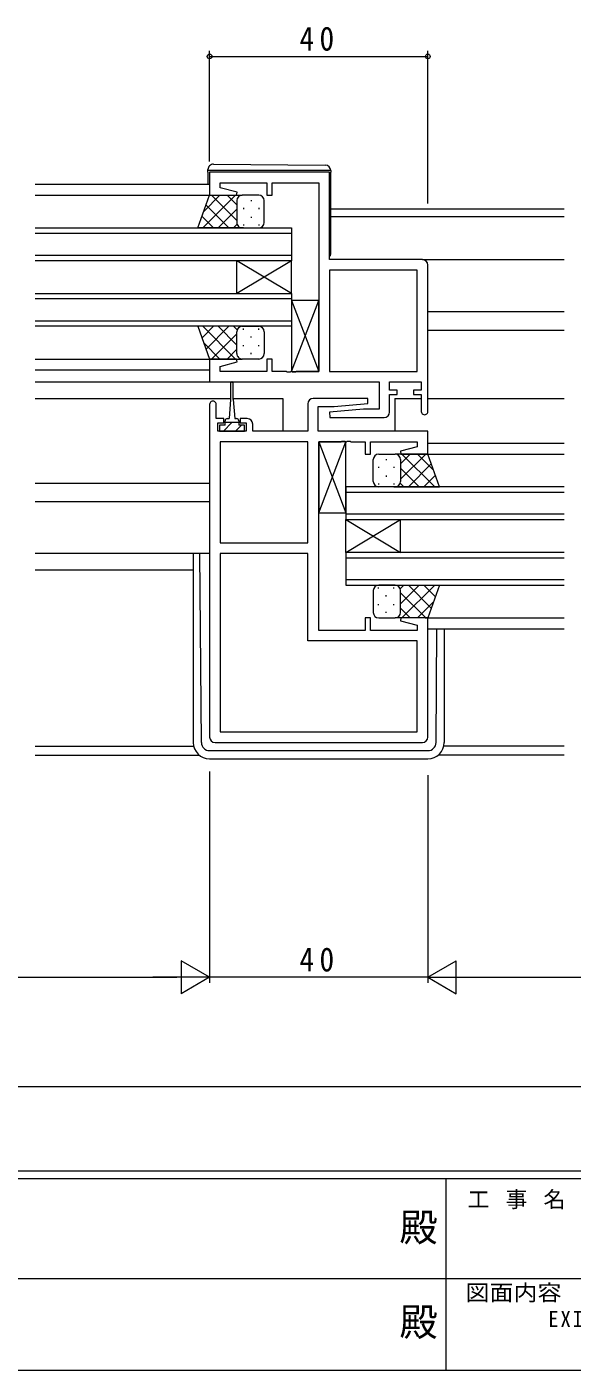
# Model space of a CAD drawing. Units: millimetres on the paper. Extents: x -420 to 373, y -297 to 267.
# Drawn here: x -109.5 to -9.5, y -297 to -51.1 of the extents above; entities that cross this region are included whole.
import ezdxf
from ezdxf.enums import TextEntityAlignment as Align

# ---------------------------------------------------------------- set-up
doc = ezdxf.new("R2010")
doc.units = ezdxf.units.MM
for name, color, linetype, lineweight in [('0-1_YKK_ZWAK', 7, 'Continuous', 9), ('0-3_YKK_11', 7, 'Continuous', 9), ('0-4_YKK_12', 2, 'Continuous', 9), ('0-5_YKK_13', 4, 'Continuous', 9), ('0-7_YKK_D', 6, 'Continuous', 9)]:
    doc.layers.add(name, color=color, linetype=linetype, lineweight=lineweight)
doc.layers.add('0-2_USER1', color=3, linetype='Continuous')
doc.styles.add('ＭＳ ゴシック', font='')
doc.styles.get('ＭＳ ゴシック').set_extended_font_data('MS Gothic')

msp = doc.modelspace()

# ---------------------------------------------------------------- linework, layer by layer
at = {"layer": '0-1_YKK_ZWAK'}
for p, q in [((352.3, -260.6), (-417.7, -260.6)), ((314.5, -262), (-417.7, -262)), ((-32.7, -262), (-32.7, -297)), ((-160.1, -280.199), (-31.3, -280.199)), ((-31.3, -280.199), (97.5, -280.199)), ((-417.7, -297), (314.5, -297))]:
    msp.add_line(p, q, dxfattribs=at)
at = {"layer": '0-3_YKK_11'}
for p, q in [((-75.982, -77.683), (-75.982, -81.883)), ((-53.982, -77.683), (-75.982, -77.683)), ((-53.982, -93.683), (-53.982, -77.683)), ((-74.052, -79.612), (-65.482, -79.612)), ((-74.052, -80.53), (-74.052, -79.612)), ((-70.953, -81.36), (-74.052, -80.53)), ((-65.482, -79.612), (-65.482, -81.883)), ((-64.482, -79.612), (-55.982, -79.612)), ((-64.482, -81.883), (-64.482, -79.612)), ((-55.982, -79.612), (-55.982, -114.153)), ((-75.982, -81.883), (-71.022, -81.883)), ((-71.022, -81.883), (-70.953, -81.36)), ((-65.482, -81.883), (-64.482, -81.883)), ((-36.982, -93.683), (-53.982, -93.683)), ((-37.912, -95.613), (-53.982, -95.613)), ((-53.982, -95.613), (-53.982, -114.153)), ((-53.982, -95.613), (-53.982, -114.153)), ((-37.912, -114.153), (-37.912, -95.613)), ((-35.982, -121.483), (-35.982, -94.683)), ((-75.982, -111.883), (-75.982, -116.083)), ((-71.022, -111.883), (-75.982, -111.883)), ((-74.052, -113.235), (-70.953, -112.405)), ((-70.953, -112.405), (-71.022, -111.883)), ((-65.482, -111.883), (-65.482, -114.153)), ((-64.482, -111.883), (-65.482, -111.883)), ((-64.482, -114.153), (-64.482, -111.883)), ((-74.052, -114.153), (-74.052, -113.235)), ((-65.482, -114.153), (-74.052, -114.153)), ((-61.94, -114.153), (-64.482, -114.153)), ((-61.757, -114.273), (-61.94, -114.153)), ((-61.207, -114.273), (-61.757, -114.273)), ((-61.024, -114.153), (-61.207, -114.273)), ((-60.94, -114.153), (-61.024, -114.153)), ((-60.757, -114.273), (-60.94, -114.153)), ((-60.207, -114.273), (-60.757, -114.273)), ((-60.024, -114.153), (-60.207, -114.273)), ((-55.982, -114.153), (-60.024, -114.153)), ((-53.982, -114.153), (-37.912, -114.153)), ((-75.982, -116.083), (-44.912, -116.083)), ((-44.912, -116.083), (-44.912, -121.083)), ((-42.982, -116.083), (-37.182, -116.083)), ((-42.982, -117.583), (-42.982, -116.083)), ((-41.582, -117.583), (-42.982, -117.583)), ((-41.582, -118.383), (-41.582, -117.583)), ((-38.582, -117.583), (-38.582, -118.383)), ((-37.182, -117.583), (-38.582, -117.583)), ((-37.182, -116.083), (-37.182, -117.583)), ((-75.982, -120.183), (-75.982, -181.083)), ((-74.782, -122.783), (-74.782, -120.183)), ((-57.982, -120.083), (-57.982, -125.083)), ((-47.004, -119.083), (-56.982, -119.083)), ((-53.175, -120.583), (-46.962, -120.039)), ((-46.962, -120.039), (-47.004, -119.083)), ((-42.982, -118.383), (-41.582, -118.383)), ((-42.982, -121.583), (-42.982, -118.383)), ((-38.582, -118.383), (-37.182, -118.383)), ((-37.182, -118.383), (-37.182, -121.483)), ((-73.382, -122.783), (-74.782, -122.783)), ((-73.382, -123.583), (-73.382, -122.783)), ((-70.382, -122.783), (-70.382, -123.583)), ((-69.082, -122.783), (-70.382, -122.783)), ((-56.052, -120.583), (-53.175, -120.583)), ((-56.052, -125.083), (-56.052, -120.583)), ((-47.789, -121.083), (-54.002, -121.626)), ((-54.002, -121.626), (-53.96, -122.583)), ((-53.96, -122.583), (-43.982, -122.583)), ((-44.912, -121.083), (-47.789, -121.083)), ((-74.482, -123.583), (-73.382, -123.583)), ((-74.482, -125.083), (-74.482, -123.583)), ((-69.282, -125.083), (-74.482, -125.083)), ((-70.382, -123.583), (-69.282, -123.583)), ((-69.282, -123.583), (-69.282, -125.083)), ((-68.082, -125.083), (-68.082, -123.783)), ((-57.982, -125.083), (-68.082, -125.083)), ((-35.982, -125.083), (-56.052, -125.083)), ((-35.982, -129.283), (-35.982, -125.083)), ((-57.982, -127.013), (-74.052, -127.013)), ((-74.052, -127.013), (-74.052, -145.553)), ((-74.052, -127.013), (-74.052, -145.553)), ((-57.982, -145.553), (-57.982, -127.013)), ((-55.982, -127.013), (-51.94, -127.013)), ((-55.982, -161.553), (-55.982, -127.013)), ((-51.94, -127.013), (-51.757, -126.893)), ((-51.757, -126.893), (-51.207, -126.893)), ((-51.207, -126.893), (-51.024, -127.013)), ((-51.024, -127.013), (-50.94, -127.013)), ((-50.94, -127.013), (-50.757, -126.893)), ((-50.757, -126.893), (-50.207, -126.893)), ((-50.207, -126.893), (-50.024, -127.013)), ((-50.024, -127.013), (-47.482, -127.013)), ((-47.482, -127.013), (-47.482, -129.283)), ((-46.482, -127.013), (-37.912, -127.013)), ((-46.482, -129.283), (-46.482, -127.013)), ((-37.912, -127.013), (-37.912, -127.93)), ((-47.482, -129.283), (-46.482, -129.283)), ((-37.912, -127.93), (-41.011, -128.76)), ((-41.011, -128.76), (-40.943, -129.283)), ((-40.943, -129.283), (-35.982, -129.283)), ((-74.052, -145.553), (-57.982, -145.553)), ((-74.052, -147.483), (-74.052, -180.153)), ((-57.982, -147.483), (-74.052, -147.483)), ((-57.982, -163.483), (-57.982, -147.483)), ((-47.482, -159.283), (-47.482, -161.553)), ((-46.482, -159.283), (-47.482, -159.283)), ((-46.482, -161.553), (-46.482, -159.283)), ((-40.943, -159.283), (-41.011, -159.805)), ((-41.011, -159.805), (-37.912, -160.635)), ((-35.982, -159.283), (-40.943, -159.283)), ((-35.982, -181.083), (-35.982, -159.283)), ((-47.482, -161.553), (-55.982, -161.553)), ((-37.912, -161.553), (-46.482, -161.553)), ((-37.912, -160.635), (-37.912, -161.553)), ((-37.912, -163.483), (-57.982, -163.483)), ((-37.912, -180.153), (-37.912, -163.483)), ((-74.052, -180.153), (-37.912, -180.153)), ((-74.052, -180.153), (-37.912, -180.153)), ((-74.982, -182.083), (-36.982, -182.083))]:
    msp.add_line(p, q, dxfattribs=at)
for centre, radius, start, end in [((-36.982, -94.683), 1, 0, 89.99998), ((-75.382, -120.183), 0.6, 359.99998, 180), ((-56.982, -120.083), 1, 90, 179.99998), ((-69.082, -123.783), 1, 0, 89.99998), ((-43.982, -121.583), 1, 270, 359.99998), ((-36.582, -121.483), 0.6, 179.99998, 0), ((-74.982, -181.083), 1, 180, 269.99998), ((-36.982, -181.083), 1, 270, 359.99998)]:
    msp.add_arc(centre, radius, start, end, dxfattribs=at)
at = {"layer": '0-4_YKK_12'}
for p, q in [((-107.982, -79.882), (-75.982, -79.883)), ((-107.982, -81.882), (-75.982, -81.883)), ((-53.782, -84.383), (-10.982, -84.383)), ((-53.782, -85.783), (-10.982, -85.783)), ((-107.982, -87.883), (-60.983, -87.883)), ((-60.983, -87.883), (-60.983, -93.883)), ((-60.983, -88.882), (-107.982, -88.882)), ((-107.982, -92.883), (-60.983, -92.883)), ((-60.983, -93.883), (-107.982, -93.883)), ((-60.983, -93.883), (-70.983, -99.883)), ((-60.983, -99.883), (-70.983, -93.883)), ((-70.983, -99.883), (-70.983, -93.883)), ((-60.983, -99.883), (-60.983, -93.883)), ((-36.982, -93.683), (-10.982, -93.683)), ((-107.982, -99.883), (-60.983, -99.883)), ((-60.983, -99.883), (-60.983, -105.883)), ((-60.983, -100.883), (-107.982, -100.883)), ((-35.982, -103.183), (-10.982, -103.183)), ((-107.982, -104.883), (-60.983, -104.883)), ((-60.983, -105.883), (-107.982, -105.883)), ((-35.982, -106.583), (-10.982, -106.583)), ((-107.982, -111.883), (-75.602, -111.884)), ((-107.982, -113.882), (-75.982, -113.882)), ((-107.982, -116.083), (-45.204, -116.083)), ((-107.982, -119.083), (-72.132, -119.083)), ((-71.632, -119.083), (-62.552, -119.083)), ((-62.552, -119.083), (-62.552, -125.083)), ((-42.052, -119.083), (-42.052, -124.975)), ((-42.052, -119.083), (-37.182, -119.083)), ((-35.982, -119.083), (-10.982, -119.083)), ((-35.982, -127.283), (-10.982, -127.283)), ((-36.227, -129.283), (-10.982, -129.283)), ((-107.982, -134.583), (-75.982, -134.583)), ((-50.982, -135.282), (-50.982, -141.282)), ((-10.982, -135.282), (-50.982, -135.282)), ((-50.982, -136.282), (-10.982, -136.282)), ((-107.982, -137.983), (-75.982, -137.983)), ((-10.982, -140.282), (-50.982, -140.282)), ((-50.982, -141.282), (-40.982, -147.282)), ((-50.982, -147.282), (-40.982, -141.282)), ((-50.982, -147.282), (-50.982, -141.282)), ((-50.982, -141.282), (-10.982, -141.282)), ((-40.982, -147.282), (-40.982, -141.282)), ((-50.982, -147.282), (-50.982, -153.282)), ((-10.982, -147.282), (-50.982, -147.282)), ((-50.982, -148.282), (-10.982, -148.282)), ((-107.982, -150.483), (-78.982, -150.483)), ((-10.982, -152.282), (-50.982, -152.282)), ((-50.982, -153.282), (-10.982, -153.282)), ((-36.482, -159.283), (-10.982, -159.283)), ((-35.982, -161.283), (-10.982, -161.283)), ((-107.982, -182.753), (-78.982, -182.753)), ((-107.982, -184.383), (-77.905, -184.383)), ((-10.982, -184.383), (-34.058, -184.383)), ((-10.982, -182.753), (-32.983, -182.753))]:
    msp.add_line(p, q, dxfattribs=at)
at = {"layer": '0-5_YKK_13'}
for p, q in [((-75.273, -76.195), (-54.773, -76.374)), ((-76.282, -77.683), (-76.282, -77.383)), ((-76.282, -77.683), (-76.282, -79.883)), ((-53.782, -77.383), (-54.278, -77.383)), ((-53.782, -77.374), (-53.782, -77.383)), ((-53.782, -77.383), (-53.782, -77.683)), ((-53.782, -92.683), (-53.782, -77.683)), ((-78.125, -87.883), (-75.982, -81.883)), ((-71.25, -81.883), (-77.25, -87.883)), ((-74.079, -81.883), (-77.04, -84.843)), ((-75.982, -81.883), (-69.982, -81.883)), ((-70.982, -86.503), (-75.602, -81.883)), ((-70.982, -83.674), (-72.774, -81.883)), ((-70.982, -82.883), (-70.982, -86.483)), ((-70.982, -83.283), (-70.982, -86.883)), ((-66.982, -81.883), (-69.982, -81.883)), ((-68.346, -82.803), (-68.346, -83.003)), ((-65.982, -86.883), (-65.982, -82.883)), ((-75.259, -87.883), (-77.371, -85.771)), ((-72.431, -87.883), (-76.627, -83.687)), ((-70.982, -84.443), (-74.422, -87.883)), ((-69.761, -84.218), (-69.761, -84.418)), ((-68.346, -85.833), (-68.346, -86.033)), ((-66.931, -84.218), (-66.931, -84.418)), ((-69.761, -87.883), (-78.125, -87.883)), ((-70.925, -87.215), (-71.594, -87.883)), ((-69.982, -87.883), (-66.982, -87.883)), ((-69.761, -87.248), (-69.761, -87.448)), ((-66.931, -87.248), (-66.931, -87.448)), ((-60.982, -101.152), (-60.982, -114.153)), ((-55.982, -101.152), (-60.982, -101.152)), ((-60.982, -101.152), (-55.982, -114.153)), ((-60.982, -114.153), (-55.982, -101.152)), ((-55.982, -114.153), (-55.982, -101.152)), ((-78.125, -105.884), (-75.982, -111.884)), ((-69.761, -105.884), (-78.125, -105.884)), ((-75.259, -105.884), (-77.371, -107.996)), ((-71.25, -111.884), (-77.25, -105.884)), ((-72.431, -105.884), (-76.627, -110.08)), ((-70.982, -107.264), (-75.602, -111.884)), ((-70.982, -109.324), (-74.422, -105.884)), ((-70.925, -106.552), (-71.594, -105.884)), ((-70.982, -110.484), (-70.982, -106.884)), ((-70.982, -110.884), (-70.982, -107.284)), ((-69.982, -105.884), (-66.982, -105.884)), ((-69.761, -106.519), (-69.761, -106.319)), ((-68.346, -107.934), (-68.346, -107.734)), ((-66.931, -106.519), (-66.931, -106.319)), ((-65.982, -106.884), (-65.982, -110.884)), ((-74.079, -111.884), (-77.04, -108.924)), ((-70.982, -110.093), (-72.774, -111.884)), ((-69.761, -109.549), (-69.761, -109.349)), ((-66.931, -109.549), (-66.931, -109.349)), ((-75.982, -111.884), (-69.982, -111.884)), ((-66.982, -111.884), (-69.982, -111.884)), ((-68.346, -110.964), (-68.346, -110.764)), ((-60.982, -114.153), (-55.982, -114.153)), ((-72.132, -116.333), (-72.132, -119.283)), ((-71.632, -119.283), (-71.632, -116.333)), ((-72.132, -119.283), (-72.382, -122.783)), ((-71.632, -119.283), (-71.382, -122.783)), ((-72.732, -122.783), (-72.382, -122.783)), ((-71.382, -122.783), (-71.032, -122.783)), ((-74.182, -123.983), (-74.182, -125.083)), ((-73.132, -123.983), (-74.182, -123.983)), ((-74.182, -125.083), (-69.582, -125.083)), ((-71.882, -123.504), (-73.461, -125.083)), ((-73.132, -123.983), (-73.132, -123.183)), ((-70.632, -123.483), (-73.132, -123.483)), ((-71.861, -123.483), (-71.882, -123.504)), ((-70.115, -123.983), (-71.215, -125.083)), ((-70.632, -123.183), (-70.632, -123.983)), ((-69.582, -123.983), (-70.632, -123.983)), ((-69.582, -125.083), (-69.582, -123.983)), ((-55.982, -127.013), (-55.982, -140.012)), ((-50.982, -127.013), (-55.982, -127.013)), ((-55.982, -127.013), (-50.982, -140.012)), ((-55.982, -140.012), (-50.982, -127.013)), ((-50.982, -140.012), (-50.982, -127.013)), ((-45.982, -134.283), (-45.982, -130.283)), ((-44.982, -129.283), (-41.982, -129.283)), ((-43.619, -130.203), (-43.619, -130.403)), ((-35.982, -129.283), (-41.982, -129.283)), ((-40.982, -131.074), (-39.19, -129.283)), ((-40.982, -133.903), (-36.362, -129.283)), ((-40.982, -130.283), (-40.982, -133.883)), ((-40.714, -129.283), (-34.714, -135.283)), ((-37.885, -129.283), (-34.925, -132.243)), ((-33.839, -135.283), (-35.982, -129.283)), ((-45.034, -131.618), (-45.034, -131.818)), ((-42.204, -131.618), (-42.204, -131.818)), ((-40.982, -130.683), (-40.982, -134.283)), ((-40.982, -131.843), (-37.542, -135.283)), ((-39.534, -135.283), (-35.338, -131.087)), ((-45.034, -134.648), (-45.034, -134.848)), ((-43.619, -133.233), (-43.619, -133.433)), ((-42.204, -134.648), (-42.204, -134.848)), ((-41.039, -134.614), (-40.371, -135.283)), ((-36.705, -135.283), (-34.593, -133.171)), ((-41.982, -135.283), (-44.982, -135.283)), ((-42.204, -135.283), (-33.839, -135.283)), ((-55.982, -140.012), (-50.982, -140.012)), ((-75.982, -147.483), (-107.982, -147.483)), ((-78.982, -147.483), (-78.982, -182.08)), ((-77.493, -182.092), (-77.767, -147.483)), ((-45.982, -154.284), (-45.982, -158.284)), ((-45.034, -153.919), (-45.034, -153.719)), ((-41.982, -153.284), (-44.982, -153.284)), ((-42.204, -153.284), (-33.839, -153.284)), ((-42.204, -153.919), (-42.204, -153.719)), ((-41.039, -153.952), (-40.371, -153.284)), ((-40.982, -156.724), (-37.542, -153.284)), ((-40.982, -157.884), (-40.982, -154.284)), ((-40.982, -154.664), (-36.362, -159.284)), ((-40.982, -158.284), (-40.982, -154.684)), ((-40.714, -159.284), (-34.714, -153.284)), ((-39.534, -153.284), (-35.338, -157.48)), ((-36.705, -153.284), (-34.593, -155.396)), ((-33.839, -153.284), (-35.982, -159.284)), ((-45.034, -156.949), (-45.034, -156.749)), ((-43.619, -155.334), (-43.619, -155.134)), ((-42.204, -156.949), (-42.204, -156.749)), ((-37.885, -159.284), (-34.925, -156.323)), ((-44.982, -159.284), (-41.982, -159.284)), ((-43.619, -158.364), (-43.619, -158.164)), ((-35.982, -159.284), (-41.982, -159.284)), ((-40.982, -157.492), (-39.19, -159.284)), ((-34.47, -182.092), (-34.306, -161.283)), ((-32.982, -161.283), (-32.982, -182.08)), ((-75.993, -183.58), (-35.97, -183.58)), ((-75.982, -185.08), (-35.982, -185.08))]:
    msp.add_line(p, q, dxfattribs=at)
msp.add_lwpolyline([(-54.278, -77.383), (-75.778, -77.383), (-76.282, -77.383), (-76.282, -77.195)], dxfattribs=at)
for centre, radius, start, end in [((-75.282, -77.195), 1, 89.5, 180), ((-54.782, -77.374), 1, 0, 89.5), ((-69.982, -82.883), 1, 89.99998, 179.99998), ((-69.982, -82.883), 1, 89.99998, 179.99998), ((-66.982, -82.883), 1, 359.99998, 89.99998), ((-69.982, -86.883), 1, 179.99998, 269.99998), ((-69.982, -86.883), 1, 179.99998, 269.99998), ((-66.982, -86.883), 1, 269.99998, 359.99998), ((-54.282, -92.683), 0.5, 306.86983, 0), ((-69.982, -106.884), 1, 89.99998, 179.99998), ((-69.982, -106.884), 1, 89.99998, 179.99998), ((-66.982, -106.884), 1, 359.99998, 89.99998), ((-69.982, -110.884), 1, 179.99998, 269.99998), ((-69.982, -110.884), 1, 179.99998, 269.99998), ((-66.982, -110.884), 1, 269.99998, 359.99998), ((-71.882, -116.333), 0.25, 0, 180), ((-72.732, -123.183), 0.4, 90, 180), ((-71.032, -123.183), 0.4, 0, 90), ((-44.982, -130.283), 1, 90, 180), ((-41.982, -130.283), 1, 0, 90), ((-41.982, -130.283), 1, 0, 90), ((-44.982, -134.283), 1, 180, 270), ((-41.982, -134.283), 1, 270, 0), ((-41.982, -134.283), 1, 270, 0), ((-44.982, -154.284), 1, 90, 180), ((-41.982, -154.284), 1, 0, 90), ((-41.982, -154.284), 1, 0, 90), ((-44.982, -158.284), 1, 180, 270), ((-41.982, -158.284), 1, 270, 0), ((-41.982, -158.284), 1, 270, 0), ((-75.982, -182.08), 3, 180, 270), ((-75.993, -182.08), 1.5, 180.45232, 270), ((-35.982, -182.08), 3, 270, 0), ((-35.97, -182.08), 1.5, 270, 359.54767)]:
    msp.add_arc(centre, radius, start, end, dxfattribs=at)
at = {"layer": '0-7_YKK_D'}
for p, q in [((-75.982, -75.728), (-75.982, -55.482)), ((-75.982, -56.482), (-35.982, -56.482)), ((-35.982, -83.382), (-35.982, -55.482)), ((-75.982, -187.383), (-75.982, -226.08)), ((-75.982, -188.08), (-75.982, -226.08)), ((-35.982, -188.08), (-35.982, -226.08)), ((-35.982, -188.08), (-35.982, -226.08)), ((-81.178, -222.08), (-81.178, -228.08)), ((-75.982, -225.08), (-81.178, -222.08)), ((-35.982, -225.08), (-30.786, -222.08)), ((-30.786, -228.08), (-30.786, -222.08)), ((-167.982, -225.08), (-81.982, -225.08)), ((-75.982, -225.08), (-86.374, -225.08)), ((-75.982, -225.08), (-81.178, -228.08)), ((-35.982, -225.08), (-75.982, -225.08)), ((-35.982, -225.08), (-25.59, -225.08)), ((-35.982, -225.08), (-30.786, -228.08)), ((-29.982, -225.08), (169.018, -225.08)), ((-166.982, -245.08), (306.018, -245.08))]:
    msp.add_line(p, q, dxfattribs=at)
for centre in [(-75.982, -56.482), (-35.982, -56.482)]:
    msp.add_circle(centre, 0.425, dxfattribs=at)

# ---------------------------------------------------------------- texts
at = {"layer": '0-1_YKK_ZWAK', "color": 2, "style": 'ＭＳ ゴシック'}
for p in [(-41.182, -274.956), (-41.182, -292.278)]:
    msp.add_text('殿', height=5.132, dxfattribs=at).set_placement(p, align=Align.BOTTOM_LEFT)
at = {"layer": '0-1_YKK_ZWAK', "style": 'ＭＳ ゴシック', "width": 1.1}
msp.add_text('図面内容', height=2.933, dxfattribs=at).set_placement((-29.083, -285.148), align=Align.BOTTOM_LEFT)
at = {"layer": '0-1_YKK_ZWAK', "insert": (-28.688, -267.533), "char_height": 2.933, "attachment_point": 7, "style": 'ＭＳ ゴシック'}
msp.add_mtext('\\T1.16;工\\~事\\~名', dxfattribs=at)
at = {"layer": '0-2_USER1', "color": 7, "insert": (-13.903, -289.449), "char_height": 2.933, "attachment_point": 7, "style": 'ＭＳ ゴシック'}
msp.add_mtext('\\T1.18;\\W0.95;EXIMA51\\~T-1\\~引分け窓【内動タイプ】', dxfattribs=at)
at = {"layer": '0-7_YKK_D', "color": 3, "char_height": 4.399, "attachment_point": 7, "style": 'ＭＳ ゴシック'}
for insert in [(-59.502, -55.482), (-59.502, -224.08)]:
    msp.add_mtext('\\T1.36;\\W0.9;40', dxfattribs=dict(at, insert=insert))

doc.saveas('drawing.dxf')
